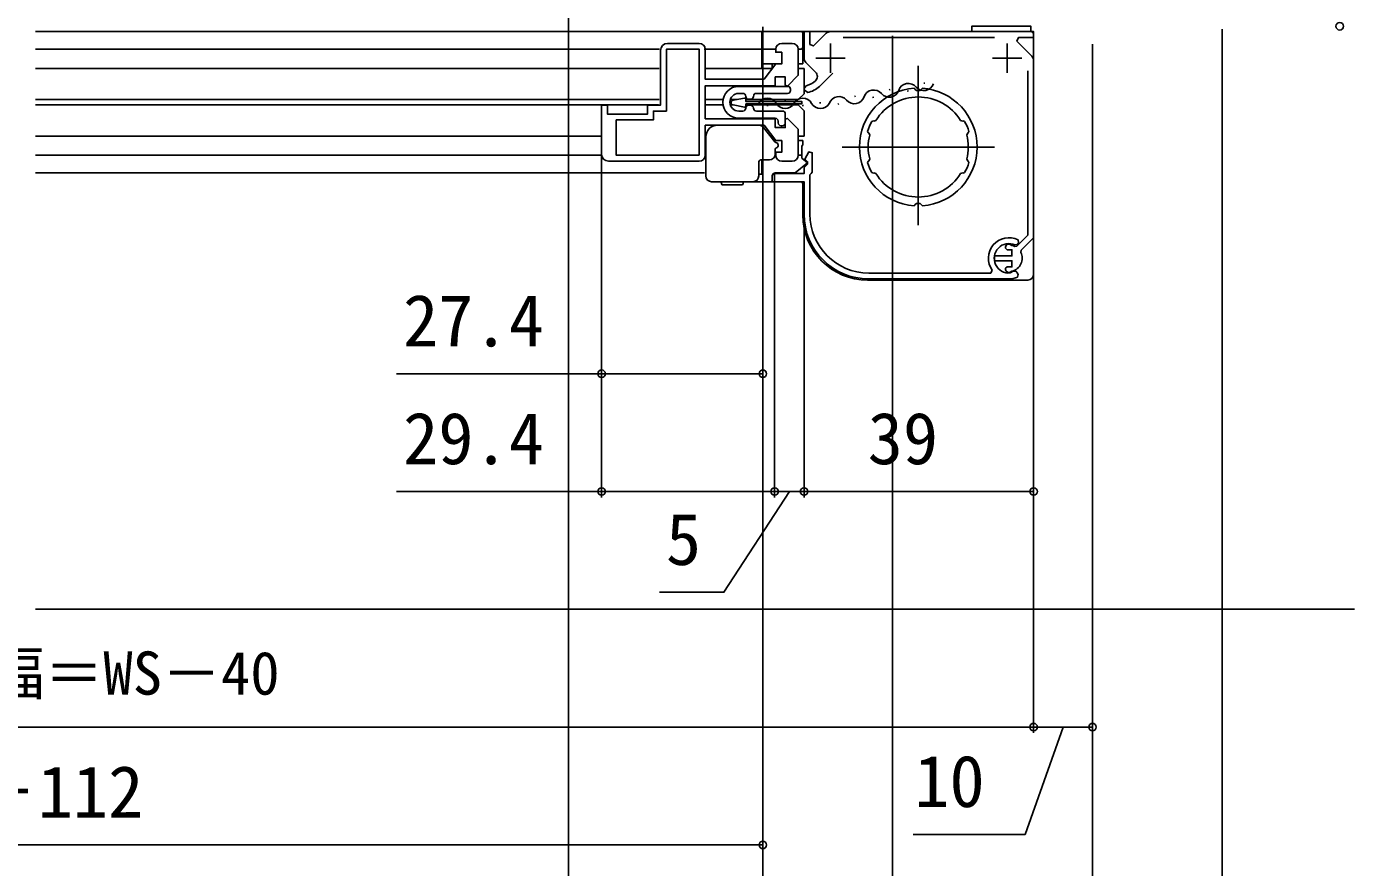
# Model space of a CAD drawing. Units: millimetres, scale not verified. Extents: x -525 to 525, y -783 to 778.
# Drawn here: x -222.1 to 3.5, y -639.5 to -496.8 of the extents above; entities that cross this region are included whole.
import ezdxf
from ezdxf.enums import TextEntityAlignment as Align

# ---------------------------------------------------------------- set-up
doc = ezdxf.new("R2010")
doc.units = ezdxf.units.MM
doc.header["$LTSCALE"] = 4
for name, color, linetype in [('0-3_YKK_11', 7, 'Continuous'), ('0-5_YKK_12', 2, 'Continuous'), ('0-6_YKK_13', 4, 'Continuous'), ('0-8_YKK_D', 6, 'Continuous'), ('0-A_YSS_K', 3, 'Continuous')]:
    doc.layers.add(name, color=color, linetype=linetype)
doc.styles.add('ＭＳ ゴシック', font='')
doc.styles.get('ＭＳ ゴシック').set_extended_font_data('MS Gothic')

msp = doc.modelspace()

# ---------------------------------------------------------------- linework, layer by layer
at = {"layer": '0-3_YKK_11'}
for p, q in [((-107.8, -499.6), (-113.2, -499.6)), ((-92, -499.6), (-93.8, -499.6)), ((-85.5, -499.6), (-85.5, -504.6)), ((-83.334, -498.6), (-57.666, -498.6)), ((-55.5, -499.6), (-55.5, -504.6)), ((-89.707, -502.843), (-88.038, -504.512)), ((-88, -502.1), (-83, -502.1)), ((-58, -502.1), (-53, -502.1)), ((-123.2, -519.6), (-107.8, -519.6)), ((-93.8, -519.6), (-92, -519.6)), ((-78.853, -519.235), (-79.027, -519.583)), ((-70.1, -526.986), (-70.306, -526.796)), ((-69.886, -527.175), (-70.1, -526.986)), ((-54.681, -533.911), (-54.808, -533.846)), ((-54.767, -538.48), (-54.973, -538.59)), ((-54.808, -538.355), (-54.681, -538.29)), ((-79, -539.6), (-55.2, -539.6))]:
    msp.add_line(p, q, dxfattribs=at)
for points in [[(-86.243, -497.893), (-88.383, -500.033), (-89, -499.778), (-89, -497.6), (-90, -497.6), (-90, -502.136)], [(-51.293, -501.782), (-53.828, -499.247), (-53.56, -498.6), (-51, -498.6), (-51, -497.6), (-85.536, -497.6)], [(-114.4, -500.8), (-114.4, -510.1), (-116.6, -510.1), (-116.6, -511.6), (-123.4, -511.6), (-123.4, -510.1), (-124.4, -510.1), (-124.4, -518.4)], [(-91, -518.6), (-91, -514.176), (-92.83, -512.347), (-93.2, -512.5), (-93.2, -513.9), (-94.9, -513.9), (-94.9, -512.4), (-106.8, -512.4), (-106.8, -506.8), (-94.9, -506.8), (-94.9, -505.3), (-93.2, -505.3), (-93.2, -506.701), (-92.83, -506.854), (-91, -505.025), (-91, -500.6)], [(-94.8, -500.6), (-94.8, -501.1), (-93.8, -501.1), (-93.8, -503.1), (-94.8, -503.1), (-96.8, -505.7), (-106.8, -505.7), (-106.8, -500.6)], [(-53.19, -535.089), (-53.134, -534.742), (-51, -532.608), (-51, -502.489)], [(-87.373, -506.943), (-87.357, -506.927), (-85.111, -504.681)], [(-52, -504.266), (-52, -532.193), (-53.841, -534.035), (-54.188, -534.091)], [(-89.622, -506.792), (-90, -507.277), (-90, -507.483), (-89.384, -507.969)], [(-71.314, -507.226), (-71.1, -507.415), (-70.894, -507.605)], [(-70.306, -507.605), (-70.1, -507.415), (-69.886, -507.226)], [(-106.8, -518.6), (-106.8, -513.5), (-96.8, -513.5), (-94.8, -516.1), (-93.8, -516.1), (-93.8, -518.1), (-94.8, -518.1), (-94.8, -518.6)], [(-77.796, -512.677), (-78.167, -512.793), (-78.228, -512.767), (-78.481, -512.855)], [(-62.719, -512.855), (-62.972, -512.767), (-63.033, -512.793), (-63.404, -512.677)], [(-79.201, -514.55), (-79.088, -514.793), (-79.027, -514.818), (-78.853, -515.166)], [(-62.347, -515.166), (-62.173, -514.818), (-62.112, -514.793), (-61.999, -514.55)], [(-89, -528.6), (-89, -521.9), (-88.8, -521.7), (-88.6, -521.5), (-88.6, -518.187), (-89.209, -518.037), (-89.845, -519.255), (-89.4, -519.7), (-89.4, -520.1), (-90, -520.7), (-90, -521.7), (-95, -521.7), (-95, -523.1), (-90, -523.1), (-90, -528.6)], [(-79.027, -519.583), (-79.088, -519.608), (-79.201, -519.851)], [(-61.999, -519.851), (-62.112, -519.608), (-62.173, -519.583), (-62.347, -519.235)], [(-78.481, -521.546), (-78.228, -521.633), (-78.167, -521.608), (-77.796, -521.724)], [(-63.404, -521.724), (-63.033, -521.608), (-62.972, -521.633), (-62.719, -521.546)], [(-70.894, -526.796), (-71.1, -526.986), (-71.314, -527.175)], [(-55.792, -534.4), (-55.496, -534.65), (-54.7, -534.65), (-54.7, -535.7), (-57.65, -535.7), (-57.65, -536.5), (-54.7, -536.5), (-54.7, -537.55), (-55.496, -537.55), (-55.792, -537.8)], [(-54.18, -533.818), (-53.846, -533.756), (-53.546, -533.456), (-53.622, -532.976)], [(-58.054, -538.127), (-58.298, -538.6), (-79, -538.6)], [(-53.742, -539.282), (-53.607, -538.86), (-53.781, -538.558)]]:
    msp.add_lwpolyline(points, dxfattribs=at)
msp.add_lwpolyline([(-107.8, -518.6), (-107.8, -500.6), (-113.4, -500.6), (-113.4, -511.1), (-115.6, -511.1), (-115.6, -512.6), (-121.9, -512.6), (-121.9, -518.6)], close=True, dxfattribs=at)
for centre, radius, start, end in [((-85.536, -498.6), 1, 89.99998, 134.99997), ((-113.2, -500.8), 1.2, 90.00001, 179.99999), ((-107.8, -500.6), 1, 0.00001, 89.99999), ((-93.8, -500.6), 1, 90.00001, 179.99999), ((-92, -500.6), 1, 0.00001, 89.99999), ((-89, -502.136), 1, 179.99998, 224.99997), ((-52, -502.489), 1, 359.99998, 44.99997), ((-88.745, -505.219), 1, 312.44425, 45.00002), ((-90.5, -503.3), 3.6, 284.11697, 312.44424), ((-90.5, -503.3), 4.8, 283.44773, 310.64478), ((-70.6, -517.2), 10, 94.09604, 265.90396), ((-70.6, -517.2), 10, 274.09604, 85.90396), ((-70.6, -517.2), 8.5, 32.15412, 147.84588), ((-70.6, -517.2), 9.6, 88.24271, 91.75729), ((-70.6, -517.2), 9, 151.12995, 162.87008), ((-70.6, -517.2), 9, 17.12992, 28.87005), ((-70.6, -517.2), 8.5, 166.15413, 193.84587), ((-70.6, -517.2), 8.5, 346.15413, 13.84587), ((-123.2, -518.4), 1.2, 180.00001, 269.99999), ((-107.8, -518.6), 1, 270.00001, 359.99999), ((-93.8, -518.6), 1, 180.00001, 269.99999), ((-92, -518.6), 1, 270.00001, 359.99999), ((-70.6, -517.2), 9, 197.12993, 208.87006), ((-70.6, -517.2), 9, 331.12994, 342.87007), ((-70.6, -517.2), 8.5, 212.15412, 327.84588), ((-70.6, -517.201), 9.6, 268.24271, 271.75729), ((-79, -528.6), 11, 180.00001, 269.99999), ((-79, -528.6), 10, 180.00001, 269.99999), ((-55.2, -536.1), 3.5, 63.20996, 215.37654), ((-55.2, -536.1), 2.5, 65.92482, 275.20069), ((-55.2, -534.3), 0.6, 49.19557, 189.59407), ((-55.2, -536.1), 2.25, 63.2839, 76.66528), ((-55.2, -536.1), 2.25, 283.33475, 26.7161), ((-55.2, -537.9), 0.6, 170.40593, 310.80443), ((-54.301, -538.858), 0.6, 47.91496, 141.0163), ((-54.301, -538.858), 0.6, 30.00021, 47.91517), ((-55.2, -536.1), 3.5, 269.99999, 294.62062)]:
    msp.add_arc(centre, radius, start, end, dxfattribs=at)
at = {"layer": '0-5_YKK_12'}
for p, q in [((-71.7, -497.6), (-220.591, -497.6)), ((-97.2, -497.6), (-97.2, -503.85)), ((-220.591, -500.6), (-114.583, -500.6)), ((-107, -500.6), (-97.2, -500.6)), ((-220.591, -503.85), (-114.6, -503.85)), ((-106.8, -503.85), (-95.577, -503.85)), ((-91, -503.85), (-90, -503.85)), ((-90, -503.85), (-90, -508.15)), ((-70.6, -530.484), (-70.6, -503.417)), ((-75.368, -507.463), (-75.565, -507.5)), ((-69.472, -506.351), (-69.669, -506.388)), ((-220.591, -509.15), (-114.6, -509.15)), ((-106.8, -509.15), (-103.762, -509.15)), ((-102.531, -509.15), (-101.395, -509.15)), ((-99.9, -509.15), (-91, -509.15)), ((-93.114, -509.42), (-93.314, -509.42)), ((-91, -509.15), (-90, -508.15)), ((-87.161, -509.686), (-87.357, -509.723)), ((-81.264, -508.574), (-81.461, -508.611)), ((-78.176, -508.765), (-78.372, -508.803)), ((-72.279, -507.654), (-72.476, -507.691)), ((-220.591, -510.05), (-114.733, -510.05)), ((-106.8, -510.05), (-103.762, -510.05)), ((-102.531, -510.05), (-102.116, -510.05)), ((-99.9, -510.05), (-91, -510.05)), ((-96.114, -510.18), (-96.314, -510.18)), ((-91, -510.05), (-90, -511.05)), ((-90.114, -510.18), (-90.314, -510.18)), ((-90, -511.05), (-90, -515.35)), ((-84.072, -509.877), (-84.268, -509.914)), ((-220.591, -515.35), (-124.6, -515.35)), ((-91, -515.35), (-90, -515.35)), ((-220.591, -518.6), (-124.583, -518.6)), ((-83.537, -517.2), (-57.663, -517.2)), ((-220.591, -521.6), (-106.902, -521.6))]:
    msp.add_line(p, q, dxfattribs=at)
for centre, start, end in [((-78.189, -509.234), 39.87874, 161.47365), ((-75.552, -507.031), 219.87874, 341.47365), ((-72.293, -508.123), 39.87874, 161.47365), ((-69.655, -505.919), 219.87874, 341.47365), ((-96.214, -510.638), 29.20254, 150.79746), ((-93.214, -508.962), 209.20254, 330.79746), ((-90.214, -510.638), 29.20254, 150.79746), ((-87.214, -508.962), 209.20254, 330.79746), ((-84.085, -510.346), 39.87874, 161.47365), ((-81.448, -508.142), 219.87874, 341.47365)]:
    msp.add_arc(centre, 1.718, start, end, dxfattribs=at)
at = {"layer": '0-6_YKK_13'}
for p, q in [((-51.5, -497.6), (-96.9, -497.6)), ((-90.2, -502.893), (-90.2, -497.9)), ((-90.2, -503.1), (-90.2, -497.9)), ((-51, -498.1), (-51, -538.8)), ((-96.7, -500.6), (-94.8, -500.6)), ((-91, -500.6), (-90.7, -500.6)), ((-90.2, -503.1), (-90.2, -500.6)), ((-90.2, -503.1), (-90.2, -502.462)), ((-96.7, -503.1), (-94.653, -503.1)), ((-95.4, -503.85), (-95.4, -503.1)), ((-91, -503.1), (-90.2, -503.1)), ((-93.532, -506.9), (-101.1, -506.9)), ((-92.8, -506.9), (-101.1, -506.9)), ((-92.3, -507.6), (-92.3, -507.4)), ((-100.136, -508.92), (-102.072, -509.274)), ((-101.1, -508.1), (-100.4, -508.1)), ((-99.4, -509.1), (-99.1, -509.1)), ((-98.1, -508.1), (-92.8, -508.1)), ((-102.072, -510.061), (-100.136, -510.414)), ((-100.4, -511.1), (-101.1, -511.1)), ((-99.9, -510.217), (-99.9, -509.867)), ((-99.1, -510.1), (-99.4, -510.1)), ((-93.7, -511.1), (-98.1, -511.1)), ((-93.2, -513.1), (-93.2, -511.6)), ((-104.702, -513.5), (-97.656, -513.5)), ((-101.1, -512.3), (-94.9, -512.3)), ((-96.868, -513.885), (-94.98, -516.301)), ((-94.4, -512.8), (-94.4, -513.1)), ((-93.9, -513.6), (-93.7, -513.6)), ((-106.702, -517.367), (-106.702, -515.5)), ((-95.4, -515.763), (-95.4, -515.35)), ((-95.137, -516.1), (-94.1, -516.1)), ((-91, -516.1), (-90.2, -516.1)), ((-90.2, -516.9), (-90.2, -516.1)), ((-106.702, -518.516), (-106.702, -517.367)), ((-106.702, -522.1), (-106.702, -518.516)), ((-94.8, -518.6), (-94.922, -518.6)), ((-94.895, -517.579), (-94.902, -517.642)), ((-94.902, -517.642), (-94.902, -518.4)), ((-90.4, -518.6), (-91, -518.6)), ((-90.4, -519.1), (-90.4, -517.1)), ((-97.702, -519.7), (-97.702, -522.1)), ((-95.902, -519.4), (-97.402, -519.4)), ((-89.4, -519.9), (-91.5, -521.6)), ((-89.4, -519.9), (-90.4, -519.1)), ((-98.702, -523.1), (-105.702, -523.1)), ((-104.056, -523.3), (-104.056, -523.4)), ((-100.349, -523.4), (-100.349, -523.3)), ((-90.7, -523.1), (-99.7, -523.1)), ((-95.4, -522.9), (-95.4, -522.1)), ((-91.5, -521.6), (-94.9, -521.6)), ((-102.202, -523.6), (-103.856, -523.6)), ((-100.549, -523.6), (-102.202, -523.6)), ((-90.2, -523.6), (-90.2, -528.8)), ((-79.2, -539.8), (-52, -539.8))]:
    msp.add_line(p, q, dxfattribs=at)
msp.add_lwpolyline([(-51.5, -497.6), (-51.5, -496.68), (-61.5, -496.68), (-61.5, -497.6)], close=True, dxfattribs=at)
for points in [[(-99.9, -509.867), (-90.4, -509.867), (-90.4, -509.467), (-99.9, -509.467), (-99.9, -509.117)], [(-97.2, -519.4), (-97.2, -521.8), (-97.702, -521.8)]]:
    msp.add_lwpolyline(points, dxfattribs=at)
for centre, radius, start, end in [((-96.9, -497.9), 0.3, 90, 180), ((-90.5, -497.9), 0.3, 0, 90), ((-51.5, -498.1), 0.5, 0, 90), ((-96.7, -500.1), 0.5, 180, 270), ((-90.7, -500.1), 0.5, 270, 0), ((-96.7, -502.6), 0.5, 180, 270), ((-101.1, -509.6), 2.7, 90, 180), ((-92.8, -507.4), 0.5, 360, 90), ((-101.1, -509.6), 2.7, 180, 270), ((-101.1, -509.6), 1.5, 90, 180), ((-101.1, -509.6), 1.5, 180, 270), ((-102, -509.667), 0.4, 100.34113, 259.65887), ((-100.4, -508.6), 0.5, 0, 90), ((-100.1, -509.117), 0.2, 360, 100.34113), ((-99.4, -508.6), 0.5, 180, 270), ((-99.1, -508.6), 0.5, 270, 0), ((-98.1, -508.6), 0.5, 90, 180), ((-92.8, -507.6), 0.5, 270, 360), ((-100.4, -510.6), 0.5, 270, 0), ((-100.1, -510.217), 0.2, 259.65887, 0), ((-99.4, -510.6), 0.5, 90, 180), ((-99.1, -510.6), 0.5, 0, 90), ((-98.1, -510.6), 0.5, 180, 270), ((-93.7, -511.6), 0.5, 0, 90), ((-104.702, -515.5), 2, 90, 180), ((-97.656, -514.5), 1, 38, 90), ((-94.9, -512.8), 0.5, 360, 90), ((-93.9, -513.1), 0.5, 180, 270), ((-93.7, -513.1), 0.5, 270, 360), ((-94.743, -516.116), 0.3, 218, 258.55445), ((-94.902, -516.9), 0.5, 292.02431, 78.55445), ((-95.902, -518.4), 1, 270, 0), ((-94.602, -517.642), 0.3, 112.02431, 167.76655), ((-90.2, -517.1), 0.2, 90, 180), ((-97.402, -519.7), 0.3, 114.33977, 180), ((-97.402, -519.7), 0.3, 90, 114.33977), ((-105.702, -522.1), 1, 180, 270), ((-104.256, -523.3), 0.2, 0, 90), ((-100.149, -523.3), 0.2, 90, 180), ((-98.702, -522.1), 1, 270, 0), ((-95.6, -522.9), 0.2, 270, 0), ((-94.9, -522.1), 0.5, 90, 180), ((-90.7, -523.6), 0.5, 0, 90), ((-103.856, -523.4), 0.2, 180, 270), ((-100.549, -523.4), 0.2, 270, 0), ((-79.2, -528.8), 11, 180, 270), ((-52, -538.8), 1, 270, 0)]:
    msp.add_arc(centre, radius, start, end, dxfattribs=at)
at = {"layer": '0-8_YKK_D'}
for p, q in [((-130.001, -481.564), (-130.001, -656.7)), ((-97, -496.8), (-97, -656.7)), ((-97, -496.8), (-97, -636.7)), ((-97, -496.8), (-97, -556.7)), ((-97, -498.2), (-97, -656.7)), ((-75, -498.349), (-75, -656.7)), ((-75, -498.349), (-75, -656.7)), ((-19, -497.2), (-19, -656.7)), ((-75, -499.751), (-75, -696.7)), ((-41, -499.751), (-41, -676.7)), ((-41, -499.751), (-41, -656.7)), ((-41, -500.751), (-41, -656.7)), ((-41, -513.2), (-41, -616.7)), ((-124.4, -517.6), (-124.4, -576.7)), ((-124.4, -518.6), (-124.4, -556.7)), ((-95, -522), (-95, -576.7)), ((-95, -522), (-95, -576.7)), ((-51, -523.6), (-51, -616.7)), ((-90, -527.8), (-90, -576.7)), ((-90, -527.8), (-90, -576.7)), ((-51, -531.188), (-51, -576.7)), ((-51, -532.188), (-51, -616.7)), ((-90, -575.7), (-95, -575.7)), ((-51, -575.7), (-90, -575.7)), ((-351, -615.7), (-51, -615.7)), ((-41, -615.7), (-51, -615.7)), ((-325, -635.7), (-97, -635.7))]:
    msp.add_line(p, q, dxfattribs=at)
for points in [[(-97, -555.7), (-124.4, -555.7), (-159.245, -555.7)], [(-95, -575.7), (-124.4, -575.7), (-159.245, -575.7)], [(-92.5, -575.7), (-103.631, -592.814), (-114.586, -592.814)], [(-46, -615.7), (-52.441, -633.913), (-71.441, -633.913)]]:
    msp.add_lwpolyline(points, dxfattribs=at)
for centre in [(1, -496.7), (-124.4, -555.7), (-97, -555.7), (-124.4, -575.7), (-95, -575.7), (-95, -575.7), (-90, -575.7), (-90, -575.7), (-51, -575.7), (-51, -615.7), (-51, -615.7), (-41, -615.7), (-97, -635.7)]:
    msp.add_circle(centre, 0.637, dxfattribs=at)
at = {"layer": '0-A_YSS_K'}
msp.add_line((-220.591, -595.7), (3.5, -595.7), dxfattribs=at)

# ---------------------------------------------------------------- texts
at = {"layer": '0-8_YKK_D', "style": 'ＭＳ ゴシック'}
for s, height, p in [('27.4', 8.798, (-158.132, -553.7)), ('29.4', 8.798, (-158.132, -573.7)), ('39', 8.798, (-79.193, -573.7)), ('5', 8.798, (-113.472, -590.814)), ('網戸出来幅＝WS－40', 7.331, (-269.04, -612.393)), ('WS－112', 8.798, (-244.17, -633.7)), ('10', 8.798, (-71.282, -631.913))]:
    msp.add_text(s, height=height, dxfattribs=at).set_placement(p, align=Align.BOTTOM_LEFT)

doc.saveas('drawing.dxf')
